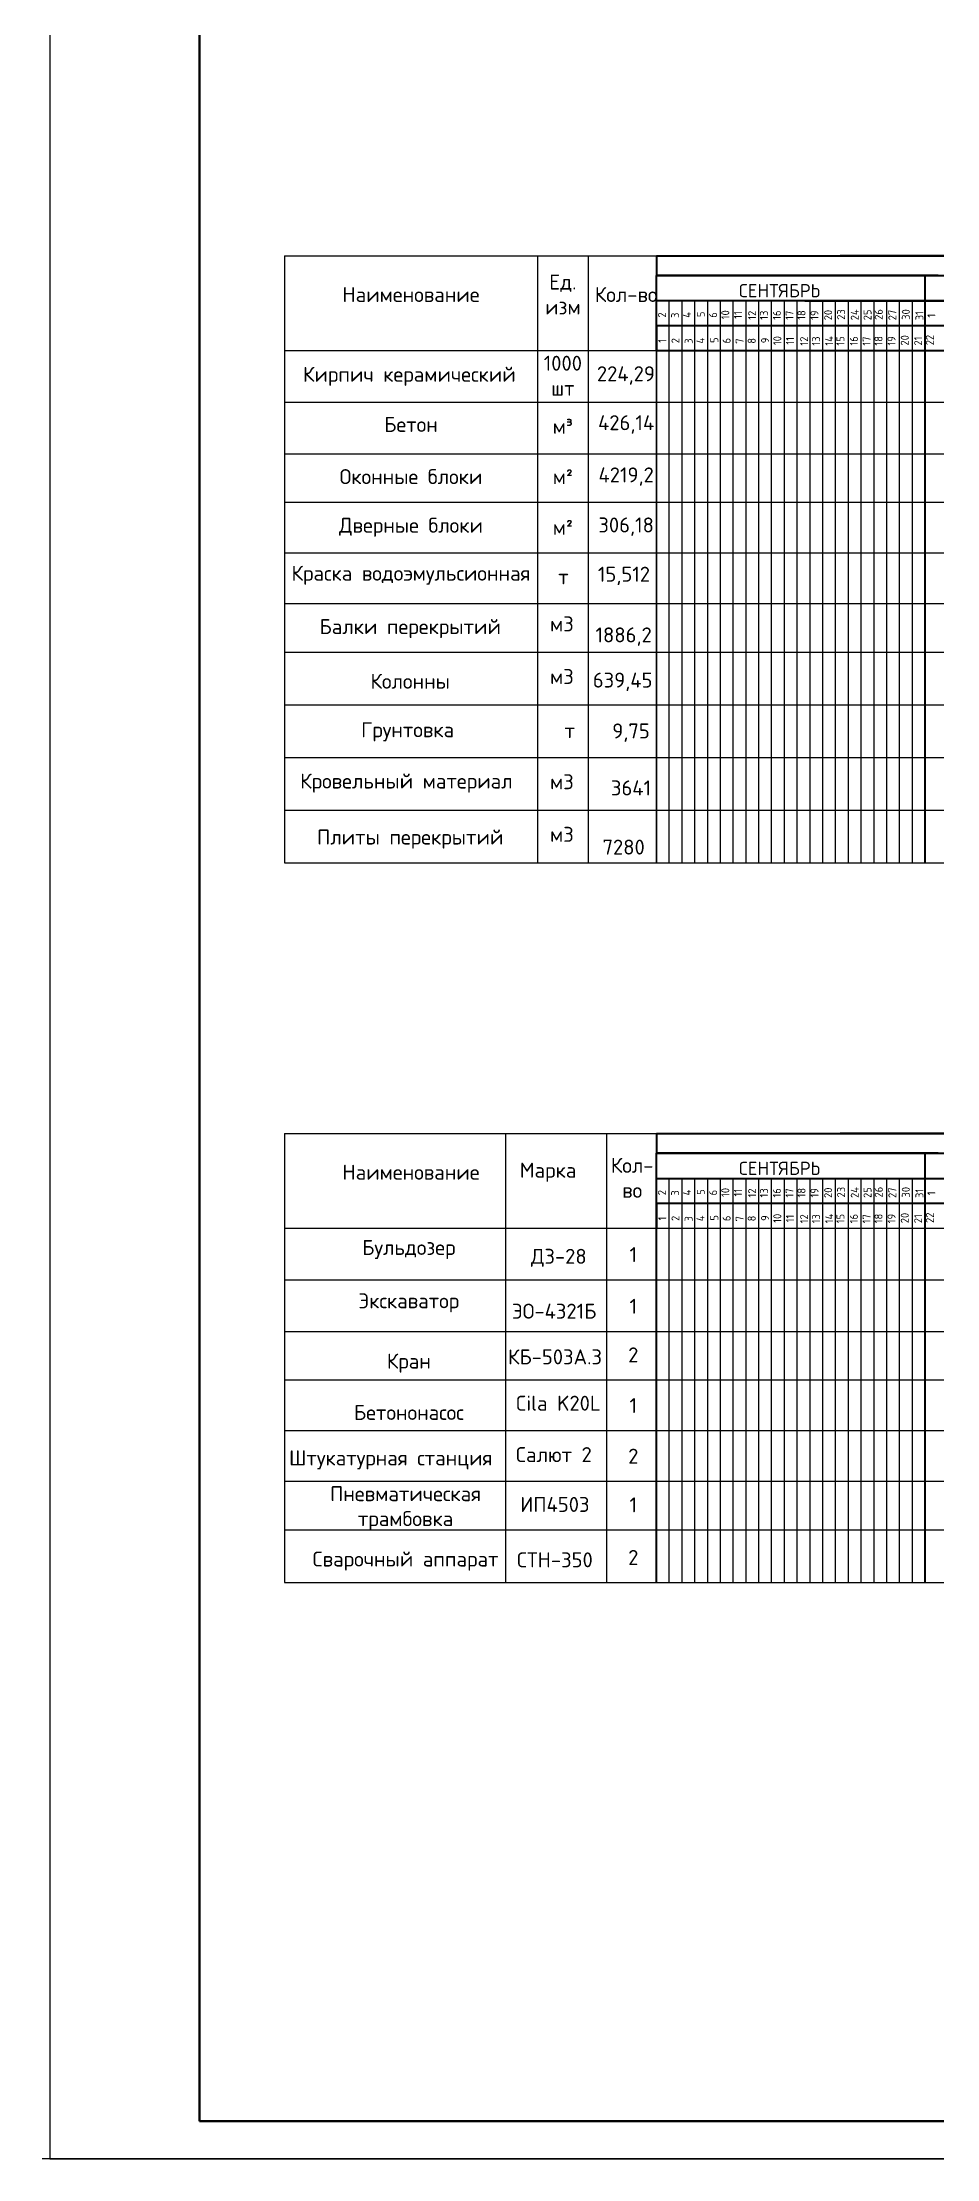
# Model space of a CAD drawing. Header units: millimetres. Extents: x -782 to 10910, y 3841 to 13237.
# Drawn here: x 125.1 to 244.6, y 4163.8 to 4446.5 of the extents above; entities that cross this region are included whole.
import ezdxf

# ---------------------------------------------------------------- set-up
doc = ezdxf.new("R2010")
doc.units = ezdxf.units.MM
doc.layers.add('05', color=7, linetype='Continuous', lineweight=50)
doc.layers.add('Штампы&Таблицы', color=1, linetype='Continuous', lineweight=70)
doc.layers.add('1STAIR2D', color=30, linetype='Continuous')
doc.layers.add('A0-08', color=101, linetype='Continuous')
doc.styles.add('GOST-2.304_Type-B', font='GOST_Common.ttf')
doc.styles.add('Isocpeur', font='isocpeur.ttf')
doc.styles.get("Standard").update_dxf_attribs({"font": 'isocpeur.ttf'})

msp = doc.modelspace()

# ---------------------------------------------------------------- linework, layer by layer
at = {"lineweight": 30}
for p, q in [((157.457161, 4417.930724), (207.175932, 4417.930724)), ((157.457161, 4417.930724), (157.457447, 4336.879638)), ((191.282446, 4417.930724), (191.282446, 4336.879638)), ((198.047503, 4417.930724), (198.047503, 4336.879638)), ((207.175932, 4336.879822), (207.175932, 4417.930724)), ((207.175932, 4336.879822), (207.175932, 4416.159188)), ((207.175932, 4411.595834), (207.175932, 4336.879638)), ((157.457161, 4405.319364), (207.175932, 4405.319364)), ((207.175932, 4405.319364), (207.175932, 4396.365541)), ((157.457161, 4398.417198), (950.5617, 4398.420437)), ((157.457129, 4391.515032), (950.5617, 4391.518271)), ((157.457161, 4385.024194), (950.5617, 4385.027433)), ((157.457161, 4378.259137), (950.5617, 4378.262075)), ((157.457161, 4371.49408), (950.5617, 4371.497019)), ((157.457161, 4371.49408), (950.5617, 4371.497019)), ((157.457161, 4364.992075), (950.5617, 4364.995014)), ((157.457161, 4357.963966), (950.5617, 4357.966905)), ((157.457161, 4357.963966), (950.5617, 4357.963966)), ((157.457161, 4350.935857), (950.5617, 4350.938795)), ((157.457161, 4350.935857), (950.5617, 4350.935857)), ((157.457161, 4350.935857), (950.5617, 4350.935857)), ((157.457161, 4343.907747), (950.5617, 4343.910686)), ((157.457161, 4343.907747), (950.5617, 4343.907747)), ((157.457161, 4343.907747), (950.5617, 4343.907747)), ((157.457161, 4336.879638), (950.5617, 4336.882577)), ((157.457161, 4336.879638), (950.5617, 4336.882577)), ((157.457161, 4336.879638), (950.5617, 4336.879638)), ((157.457161, 4336.879638), (950.5617, 4336.879638)), ((157.457161, 4300.700227), (207.175932, 4300.700227)), ((157.457161, 4300.700227), (157.457373, 4240.733469)), ((186.988481, 4300.700227), (186.988481, 4240.733469)), ((200.505256, 4300.700227), (200.505256, 4240.733469)), ((157.457161, 4288.088867), (207.175932, 4288.088867)), ((157.457161, 4281.186701), (950.5617, 4281.189941)), ((157.457129, 4274.284535), (950.5617, 4274.287774)), ((157.457161, 4267.793697), (950.5617, 4267.796936)), ((157.457161, 4261.02864), (950.5617, 4261.031579)), ((157.457161, 4254.263583), (950.5617, 4254.266522)), ((157.457161, 4254.263583), (950.5617, 4254.266522)), ((157.457161, 4247.761578), (950.5617, 4247.764517)), ((157.457161, 4240.733469), (950.5617, 4240.736408)), ((157.457161, 4240.733469), (950.5617, 4240.733469))]:
    msp.add_line(p, q, dxfattribs=at)
at = {"layer": '05'}
for p, q in [((231.742372, 4417.930724), (360.826029, 4417.930724)), ((231.742372, 4417.930724), (360.826029, 4417.930724)), ((207.175932, 4415.309643), (244.795328, 4415.309643)), ((231.742372, 4300.700227), (360.826029, 4300.700227)), ((231.742372, 4300.700227), (360.826029, 4300.700227)), ((207.175932, 4298.079146), (244.795328, 4298.079146))]:
    msp.add_line(p, q, dxfattribs=at)
at = {"layer": '1STAIR2D', "color": 0}
for p, q in [((126.107131, 4757.787824), (126.107131, 4163.787824)), ((126.107131, 4163.787824), (966.107131, 4163.787824))]:
    msp.add_line(p, q, dxfattribs=at)
at = {"layer": '1STAIR2D', "color": 0, "lineweight": 100}
for p, q in [((146.107131, 4752.787824), (146.107131, 4168.787824)), ((146.107131, 4168.787824), (961.107131, 4168.787824))]:
    msp.add_line(p, q, dxfattribs=at)
at = {"layer": 'A0-08', "color": 0, "lineweight": 40}
for p, q in [((207.175932, 4417.930724), (207.753531, 4417.930724)), ((207.175932, 4417.930724), (207.175932, 4415.309643)), ((207.175932, 4417.930724), (207.175932, 4415.309643)), ((207.753531, 4417.930724), (469.810245, 4417.930724)), ((207.753531, 4417.930724), (469.810245, 4417.930724)), ((207.753531, 4417.930724), (469.810245, 4417.930724)), ((207.753531, 4417.930724), (469.810245, 4417.930724)), ((226.027069, 4415.309643), (950.5617, 4415.486303)), ((226.027069, 4415.309643), (950.5617, 4415.486303)), ((231.742372, 4417.930724), (950.5617, 4417.930724)), ((207.175932, 4408.628161), (207.175932, 4415.309643)), ((207.175932, 4408.628161), (207.175932, 4415.309643)), ((243.085355, 4336.879955), (243.085355, 4415.309643)), ((207.175932, 4411.968902), (499.001816, 4411.936958)), ((207.175932, 4405.319364), (207.175932, 4411.936958)), ((207.175932, 4405.319364), (207.175932, 4411.936958)), ((227.018712, 4411.936958), (499.001816, 4411.936958)), ((233.736564, 4411.936958), (503.001183, 4411.936958)), ((233.736564, 4411.936958), (503.001183, 4411.936958)), ((207.175932, 4408.628161), (207.175932, 4405.319364)), ((207.175932, 4408.628161), (950.5617, 4408.628161)), ((207.175932, 4405.319364), (469.810245, 4405.319364)), ((207.175932, 4300.700227), (207.753531, 4300.700227)), ((207.175932, 4300.700227), (207.175932, 4298.079146)), ((207.175932, 4300.700227), (207.175932, 4298.079146)), ((207.753531, 4300.700227), (469.810245, 4300.700227)), ((207.753531, 4300.700227), (469.810245, 4300.700227)), ((207.753531, 4300.700227), (469.810245, 4300.700227)), ((207.753531, 4300.700227), (469.810245, 4300.700227)), ((231.742372, 4300.700227), (950.5617, 4300.700227)), ((231.742372, 4300.700227), (950.5617, 4300.700227)), ((207.175932, 4291.397664), (207.175932, 4298.079146)), ((226.027069, 4298.079146), (950.5617, 4298.255806)), ((226.027069, 4298.079146), (950.5617, 4298.255806)), ((243.085355, 4240.733786), (243.085355, 4298.079146)), ((207.175932, 4294.706461), (499.001816, 4294.706461)), ((207.175932, 4240.733653), (207.175932, 4294.706461)), ((207.175932, 4294.706461), (499.001816, 4294.706461)), ((233.736564, 4294.706461), (503.001183, 4294.706461)), ((233.736564, 4294.706461), (503.001183, 4294.706461)), ((207.175932, 4291.397664), (207.175932, 4288.088867)), ((207.175932, 4291.397664), (950.5617, 4291.397664))]:
    msp.add_line(p, q, dxfattribs=at)
at = {"layer": 'A0-08', "color": 0, "lineweight": 30}
for p, q in [((207.175932, 4417.930724), (208.01374, 4417.930724)), ((207.175932, 4417.930724), (207.175932, 4414.128846)), ((207.175932, 4300.700227), (208.01374, 4300.700227)), ((207.175932, 4300.700227), (207.175932, 4296.898349))]:
    msp.add_line(p, q, dxfattribs=at)
at = {"layer": 'A0-08', "color": 0, "lineweight": 25}
for p, q in [((208.885904, 4336.879829), (208.885904, 4411.936958)), ((210.595877, 4336.879835), (210.595877, 4411.936958)), ((212.30585, 4336.879841), (212.30585, 4411.936958)), ((214.015822, 4336.879848), (214.015822, 4411.936958)), ((215.725795, 4336.879854), (215.725795, 4411.936958)), ((217.435767, 4336.87986), (217.435767, 4411.936958)), ((219.14574, 4336.879867), (219.14574, 4411.936958)), ((220.855712, 4336.879873), (220.855712, 4411.936958)), ((222.565685, 4336.879879), (222.565685, 4411.936958)), ((224.275657, 4336.879886), (224.275657, 4411.936958)), ((225.98563, 4336.879892), (225.98563, 4411.936958)), ((227.695602, 4336.879898), (227.695602, 4411.936958)), ((229.405575, 4336.879905), (229.405575, 4411.936958)), ((231.115548, 4336.879911), (231.115548, 4411.936958)), ((232.82552, 4336.879917), (232.82552, 4411.936958)), ((234.535493, 4336.879924), (234.535493, 4411.936958)), ((236.245465, 4336.87993), (236.245465, 4411.936958)), ((237.955438, 4336.879936), (237.955438, 4411.936958)), ((239.66541, 4336.879943), (239.66541, 4411.936958)), ((241.375383, 4336.879949), (241.375383, 4411.936958)), ((243.085355, 4336.879955), (243.085355, 4411.936958)), ((230.810276, 4408.628161), (503.001183, 4408.628161)), ((207.175932, 4405.319364), (469.810245, 4405.319364)), ((207.175932, 4405.319364), (208.885904, 4405.319364)), ((207.175932, 4405.319364), (208.885904, 4405.319364)), ((207.175932, 4405.319364), (208.885904, 4405.319364)), ((207.175932, 4405.319364), (208.885904, 4405.319364)), ((207.753531, 4405.319364), (209.463504, 4405.319364)), ((207.753531, 4405.319364), (209.463504, 4405.319364)), ((225.98563, 4405.319364), (503.001183, 4405.319364)), ((225.98563, 4405.319364), (503.001183, 4405.319364)), ((233.736564, 4405.319364), (503.001183, 4405.319364)), ((233.736564, 4405.319364), (503.001183, 4405.319364)), ((208.885904, 4240.733659), (208.885904, 4294.706461)), ((210.595877, 4240.733666), (210.595877, 4294.706461)), ((212.30585, 4240.733672), (212.30585, 4294.706461)), ((214.015822, 4240.733678), (214.015822, 4294.706461)), ((215.725795, 4240.733685), (215.725795, 4294.706461)), ((217.435767, 4240.733691), (217.435767, 4294.706461)), ((219.14574, 4240.733697), (219.14574, 4294.706461)), ((220.855712, 4240.733704), (220.855712, 4294.706461)), ((222.565685, 4240.73371), (222.565685, 4294.706461)), ((224.275657, 4240.733716), (224.275657, 4294.706461)), ((225.98563, 4240.733723), (225.98563, 4294.706461)), ((227.695602, 4240.733729), (227.695602, 4294.706461)), ((229.405575, 4240.733735), (229.405575, 4294.706461)), ((231.115548, 4240.733742), (231.115548, 4294.706461)), ((232.82552, 4240.733748), (232.82552, 4294.706461)), ((234.535493, 4240.733754), (234.535493, 4294.706461)), ((236.245465, 4240.733761), (236.245465, 4294.706461)), ((237.955438, 4240.733767), (237.955438, 4294.706461)), ((239.66541, 4240.733773), (239.66541, 4294.706461)), ((241.375383, 4240.73378), (241.375383, 4294.706461)), ((243.085355, 4240.733786), (243.085355, 4294.706461)), ((207.175932, 4291.397664), (503.001183, 4291.397664)), ((207.175932, 4288.088867), (208.885904, 4288.088867)), ((207.175932, 4288.088867), (208.885904, 4288.088867)), ((207.753531, 4288.088867), (209.463504, 4288.088867)), ((209.463504, 4288.088867), (503.001183, 4288.088867)), ((233.736564, 4288.088867), (503.001183, 4288.088867))]:
    msp.add_line(p, q, dxfattribs=at)
at = {"layer": 'Штампы&Таблицы', "color": 0, "lineweight": 25}
msp.add_line((966.107278, 4163.788007), (125.107278, 4163.788007), dxfattribs=at)

# ---------------------------------------------------------------- texts
for p in [(218.188627, 4412.408283), (218.188627, 4295.177786)]:
    msp.add_text('СЕНТЯБРЬ', height=1.7683557).set_placement(p)
at = {"char_height": 2, "attachment_point": 5, "style": 'Isocpeur'}
for s, insert, width in [('{\\C256;Ед.\\Pизм}', (194.664974, 4412.776659), 6.76505694), ('{\\C256;Наименование}', (174.369803, 4412.776659), 33.82528471), ('{\\C256;Кол-во}', (203.121295, 4412.776659), 10.14758541), ('1000\\Pшт', (194.664974, 4401.936836), 6.76505694), ('224,29', (203.091163, 4401.962232), 10.14758541), ('{\\C256;Бетон}', (174.369803, 4395.425401), 33.82528471), ('{\\C256;м³}', (194.664974, 4395.171779), 6.76505694), ('426,14', (203.121295, 4395.425401), 10.14758541), ('Оконные блоки', (174.369803, 4388.45345), 33.82528471), ('{\\C256;м²}', (194.664974, 4388.45345), 6.76505694), ('4219,2', (203.121295, 4388.45345), 10.14758541), ('Дверные блоки', (174.369803, 4381.688393), 33.82528471), ('{\\C256;м²}', (194.664974, 4381.68838), 6.76505694), ('306,18', (203.121295, 4381.768989), 10.14758541), ('Краска водоэмульсионная', (174.369959, 4375.283), 33.82528471), ('т', (194.741273, 4375.07313), 6.76505694), ('Балки перекрытий', (174.26547, 4368.151996), 33.82528471), ('м3', (194.538131, 4368.784639), 6.76505694), ('1886,2', (202.786531, 4367.082173), 10.14758541), ('Колонны', (174.265496, 4361.123887), 33.82528471), ('м3', (194.538131, 4361.75653), 6.76505694), ('639,45', (202.649683, 4361.0464), 10.14758541), ('Грунтовка', (173.922539, 4354.371207), 33.82528471), ('т', (195.585314, 4354.521931), 8.35192215), ('9,75', (203.770399, 4354.255904), 10.14758541), ('Кровельный материал', (173.754936, 4347.521877), 33.82528471), ('м3', (194.538181, 4347.700186), 6.76505694), ('3641', (203.770137, 4346.879244), 10.14758541), ('Плиты перекрытий', (174.265519, 4340.039559), 33.82528471), ('м3', (194.538181, 4340.672202), 6.76505694), ('7280', (202.78658, 4338.969736), 10.14758541), ('Марка', (192.688214, 4295.546162), 6.76505694), ('Кол-\\Pво', (203.923981, 4294.794437), 10.14758541), ('{\\C256;Наименование}', (174.369803, 4295.546162), 33.82528471), ('{\\C256;Бульдозер}', (174.07808, 4285.222175), 28.48445028), ('1', (204.077147, 4284.543127), 14.24222514), ('ДЗ-28', (194.121404, 4284.107116), 14.24222514), ('{\\C256;Экскаватор}', (174.078166, 4278.101063), 28.48445028), ('ЭО-4321Б', (193.504431, 4276.986004), 14.24222514), ('1', (204.077147, 4277.640961), 14.24222514), ('Кран ', (174.077971, 4270.047563), 28.48445028), ('КБ-503А.3', (193.614333, 4270.881642), 28.48445028), ('2', (204.077147, 4271.150123), 14.24222514), ('{\\C256;Cila K20L}', (194.033266, 4264.693497), 14.24222514), ('{\\C256;Бетононасос}', (174.077941, 4263.458161), 28.48445028), ('1', (204.077147, 4264.385049), 14.24222514), ('{\\C256;Штукатурная станция}', (171.665266, 4257.116318), 28.48445028), ('Салют 2', (193.461875, 4257.829366), 14.24222514), ('2', (204.077172, 4257.619993), 14.24222514), ('Пневматическая \\Pтрамбовка', (173.645092, 4250.669609), 35.60556285), ('ИП4503', (193.59981, 4251.170543), 8.791497), ('1', (204.077196, 4251.117988), 14.24222514), ('Сварочный аппарат', (173.64512, 4243.607719), 35.60556285), ('СТН-350', (193.599837, 4243.772534), 8.791497), ('2', (204.077196, 4244.089719), 14.24222514)]:
    msp.add_mtext(s, dxfattribs=dict(at, insert=insert, width=width))
at = {"color": 85, "true_color": 0x58ba48, "insert": (174.145388, 4401.848792), "char_height": 2, "width": 33.82528471, "attachment_point": 5, "style": 'Isocpeur'}
msp.add_mtext('{\\C256;Кирпич керамический }', dxfattribs=at)
at = {"lineweight": 20, "insert": (202.829755, 4375.189112), "char_height": 2, "width": 49.53734975, "attachment_point": 5, "style": 'Isocpeur'}
msp.add_mtext('15,512', dxfattribs=at)
at = {"layer": 'A0-08', "color": 0, "lineweight": 25, "style": 'GOST-2.304_Type-B'}
for s, height, p in [('2', 1.068733, (208.441175, 4409.707114)), ('3', 1.068733, (210.200201, 4409.64497)), ('4', 1.068733, (211.77258, 4409.676041)), ('5', 1.068733, (213.636511, 4409.757076)), ('6', 1.068733, (215.274974, 4409.687169)), ('10', 1.0687328, (216.905653, 4409.471517)), ('11', 1.0687328, (218.603115, 4409.533768)), ('12', 1.0687328, (220.490698, 4409.400734)), ('13', 1.0687328, (222.075515, 4409.400734)), ('16', 1.0687328, (223.79486, 4409.400734)), ('17', 1.0687328, (225.484585, 4409.400734)), ('18', 1.0687328, (227.087211, 4409.400734)), ('19', 1.0687328, (228.829197, 4409.400734)), ('20', 1.0687328, (230.649361, 4409.334532)), ('23', 1.0687328, (232.385037, 4409.400734)), ('24', 1.0687328, (234.2052, 4409.334532)), ('25', 1.0687328, (235.910253, 4409.334532)), ('26', 1.0687328, (237.412, 4409.400734)), ('27', 1.0687328, (239.232164, 4409.334532)), ('30', 1.0687328, (241.027885, 4409.400734)), ('31', 1.0687328, (242.848049, 4409.334532)), ('1', 1.068733, (244.445204, 4409.707114)), ('4', 1.068733, (213.577158, 4406.228571)), ('5', 1.068733, (215.441089, 4406.309606)), ('10', 1.0687328, (223.856618, 4406.024046)), ('11', 1.0687328, (225.55408, 4406.086298)), ('12', 1.0687328, (227.441663, 4405.953263)), ('13', 1.0687328, (229.02648, 4405.953263)), ('14', 1.0687328, (230.785496, 4405.953263)), ('15', 1.0687328, (232.291777, 4405.953263)), ('16', 1.0687328, (234.087635, 4405.953263)), ('17', 1.0687328, (235.77736, 4405.953263)), ('18', 1.0687328, (237.379987, 4405.953263)), ('19', 1.0687328, (239.121973, 4405.953263)), ('20', 1.0687328, (240.887708, 4405.962446)), ('21', 1.0687328, (242.676482, 4405.962446)), ('22', 1.0687328, (244.246947, 4405.997105)), ('1', 1.068733, (208.488436, 4406.336658)), ('2', 1.068733, (210.245753, 4406.259643)), ('3', 1.068733, (212.004779, 4406.197499)), ('6', 1.068733, (217.079551, 4406.239699)), ('7', 1.068733, (218.822995, 4406.204746)), ('8', 1.068733, (220.430531, 4406.210802)), ('9', 1.068733, (222.221478, 4406.273054)), ('2', 1.068733, (208.441175, 4292.476617)), ('3', 1.068733, (210.200201, 4292.414473)), ('4', 1.068733, (211.77258, 4292.445544)), ('5', 1.068733, (213.636511, 4292.526579)), ('6', 1.068733, (215.274974, 4292.456673)), ('10', 1.0687328, (216.905653, 4292.24102)), ('11', 1.0687328, (218.603115, 4292.303271)), ('12', 1.0687328, (220.490698, 4292.170237)), ('13', 1.0687328, (222.075515, 4292.170237)), ('16', 1.0687328, (223.79486, 4292.170237)), ('17', 1.0687328, (225.484585, 4292.170237)), ('18', 1.0687328, (227.087211, 4292.170237)), ('19', 1.0687328, (228.829197, 4292.170237)), ('20', 1.0687328, (230.649361, 4292.104035)), ('23', 1.0687328, (232.385037, 4292.170237)), ('24', 1.0687328, (234.2052, 4292.104035)), ('25', 1.0687328, (235.910253, 4292.104035)), ('26', 1.0687328, (237.412, 4292.170237)), ('27', 1.0687328, (239.232164, 4292.104035)), ('30', 1.0687328, (241.027885, 4292.170237)), ('31', 1.0687328, (242.848049, 4292.104035)), ('1', 1.068733, (244.445204, 4292.476617)), ('1', 1.068733, (208.488436, 4289.106161)), ('2', 1.068733, (210.245753, 4289.029146)), ('3', 1.068733, (212.004779, 4288.967002)), ('4', 1.068733, (213.577158, 4288.998074)), ('5', 1.068733, (215.441089, 4289.079109)), ('6', 1.068733, (217.079551, 4289.009202)), ('7', 1.068733, (218.822995, 4288.974249)), ('8', 1.068733, (220.430531, 4288.980305)), ('9', 1.068733, (222.221478, 4289.042557)), ('10', 1.0687328, (223.856618, 4288.793549)), ('11', 1.0687328, (225.55408, 4288.855801)), ('12', 1.0687328, (227.441663, 4288.722766)), ('13', 1.0687328, (229.02648, 4288.722766)), ('14', 1.0687328, (230.785496, 4288.722766)), ('15', 1.0687328, (232.291777, 4288.722766)), ('16', 1.0687328, (234.087635, 4288.722766)), ('17', 1.0687328, (235.77736, 4288.722766)), ('18', 1.0687328, (237.379987, 4288.722766)), ('19', 1.0687328, (239.121973, 4288.722766)), ('20', 1.0687328, (240.887708, 4288.731949)), ('21', 1.0687328, (242.676482, 4288.731949)), ('22', 1.0687328, (244.246947, 4288.766608))]:
    msp.add_text(s, height=height, rotation=90, dxfattribs=at).set_placement(p)

doc.saveas('drawing.dxf')
